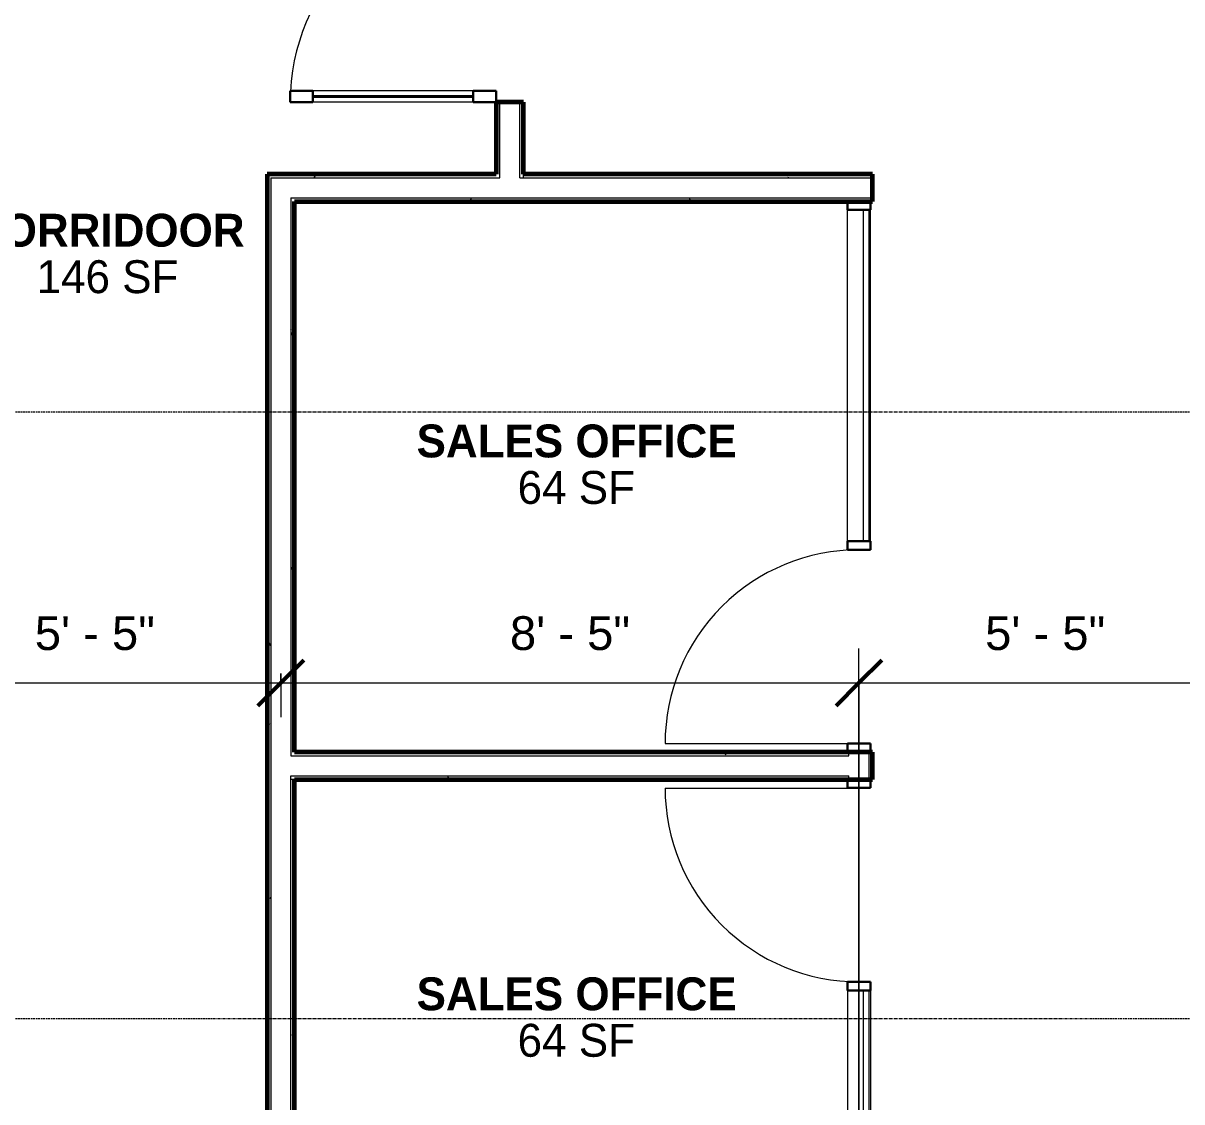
# Model space of a CAD drawing. Header units: inches. Extents: x 30 to 2293, y -1876 to -115.
# Drawn here: x 1138.4 to 1340.8, y -1025 to -836.6 of the extents above; entities that cross this region are included whole.
import ezdxf

# ---------------------------------------------------------------- set-up
doc = ezdxf.new("R2010")
doc.units = ezdxf.units.IN
doc.header["$MEASUREMENT"] = 0
doc.linetypes.add('Grid Line 1_2_', pattern=[0.875, 0.5, -0.125, 0.125, -0.125])
for name, color, linetype, lineweight in [('A-ANNO-DIMS', 211, 'Continuous', 9), ('A-ANNO-DIMS-64', 211, 'Continuous', 9), ('A-AREA-IDEN', 2, 'Continuous', 9), ('A-DOOR', 31, 'Continuous', 18), ('A-DOOR-GLAZ', 31, 'Continuous', 40), ('A-GLAZ-CURT', 52, 'Continuous', 9), ('A-GLAZ-CWMG', 51, 'Continuous', 9), ('A-WALL', 113, 'Continuous', 18), ('A-WALL-PATT', 111, 'Continuous', 60), ('I-WALL', 2, 'Continuous', 18), ('S-GRID', 1, 'Continuous', 9)]:
    doc.layers.add(name, color=color, linetype=linetype, lineweight=lineweight)
doc.styles.add('Arial', font='arial.ttf', dxfattribs={"height": 5.901198})
doc.styles.add('Century Gothic', font='GOTHIC.TTF', dxfattribs={"height": 5.748447})
doc.styles.add('Century Gothic_B', font='GOTHICB.TTF', dxfattribs={"height": 5.744479})
doc.dimstyles.new('Linear_-_3_32__Arial_1', dxfattribs={"dimscale": 12, "dimtxt": 6, "dimasz": 0.666667, "dimexe": 0.5, "dimexo": 0.333333, "dimgap": 0.333333, "dimtad": 1, "dimdec": 0, "dimzin": 1, "dimdsep": 46, "dimlunit": 4, "dimtxsty": 'Arial', "dimblk1": 'OBLIQUE', "dimblk2": 'OBLIQUE', "dimsah": 1, "dimcen": 0.09, "dimdle": 0.5, "dimazin": 0, "dimtfac": 1, "dimtdec": 4, "dimtix": 1, "dimtmove": 0, "dimatfit": 3, "dimfxl": 1, "dimtvp": 1, "dimfrac": 2, "dimtolj": 1, "dimtzin": 0, "dimarcsym": 2})
pattern_1 = [(0, (0, 0), (20.48, 5.12), [0.845, -14.515, 0.845, -14.515, -81.92]), (0, (0, 0), (20.48, 5.12), [-30.72, 0.845, -29.875, 0.845, -14.515, -35.84]), (0, (0, 0), (20.48, 5.12), [-76.8, 0.845, -9.395, 0.845, -24.755]), (120, (7.68, 2.56), (-14.67405, 15.1762), [0.845, -14.515, 0.845, -14.515, -81.92]), (120, (7.68, 2.56), (-14.67405, 15.1762), [-30.72, 0.845, -29.875, 0.845, -14.515, -35.84]), (120, (7.68, 2.56), (-14.67405, 15.1762), [-76.8, 0.845, -9.395, 0.845, -24.755]), (240, (10.24, 12.8), (-5.80595, -20.2962), [0.845, -14.515, 0.845, -14.515, -81.92]), (240, (10.24, 12.8), (-5.80595, -20.2962), [-30.72, 0.845, -29.875, 0.845, -14.515, -35.84]), (240, (10.24, 12.8), (-5.80595, -20.2962), [-76.8, 0.845, -9.395, 0.845, -24.755])]

# ---------------------------------------------------------------- blocks, each defined once
blk = doc.blocks.new('Open Source Metal Building_Exterior_rvt-1-Floor Plan - Office Annex')
at = {"layer": 'S-GRID', "linetype": 'Grid Line 1_2_'}
for p, q in [((62.02, -904.46), (2260.57, -904.46)), ((62.02, -1010.46), (2260.57, -1010.46))]:
    blk.add_line(p, q, dxfattribs=at)
blk = doc.blocks.new('Single-Glass 1 - 36_ x 84_-564716-Floor Plan - Office Annex')
at = {"layer": 'A-DOOR', "lineweight": 30}
for p, q in [((16, -2.375), (16, -6.375)), ((18, -2.375), (16, -2.375)), ((18, -2.375), (18, -6.375)), ((16, -6.375), (18, -6.375)), ((16, -34.375), (16, -38.375)), ((16, -34.375), (18, -34.375)), ((18, -34.375), (18, -38.375)), ((18, -38.375), (16, -38.375))]:
    blk.add_line(p, q, dxfattribs=at)
at = {"layer": 'A-DOOR', "lineweight": 9}
for p, q in [((16, -6.375), (16, -34.375)), ((18, -6.375), (18, -34.375))]:
    blk.add_line(p, q, dxfattribs=at)
blk.add_arc((18, -2.375), 36, 180, 270, dxfattribs=at)
at = {"layer": 'A-DOOR-GLAZ'}
blk.add_line((17, -34.375), (17, -6.375), dxfattribs=at)
blk = doc.blocks.new('System Panel - Glazed-700945-Floor Plan - Office Annex')
at = {"layer": 'A-GLAZ-CURT', "lineweight": 18}
for p, q in [((28.9375, 1.75), (-28.9375, 1.75)), ((-28.9375, 1.75), (-28.9375, 0.75)), ((-28.9375, 0.75), (28.9375, 0.75)), ((28.9375, 0.75), (28.9375, 1.75))]:
    blk.add_line(p, q, dxfattribs=at)
blk = doc.blocks.new('Rectangular Mullion - 2_5_ x 5_ rectangular-700935-Floor Plan - Office Annex')
at = {"layer": 'A-GLAZ-CWMG'}
for p, q in [((1282.4, -927.09), (1282.4, -869.21)), ((1286.4, -927.09), (1286.4, -869.21))]:
    blk.add_line(p, q, dxfattribs=at)
blk = doc.blocks.new('Rectangular Mullion - 2_5_ x 5_ rectangular-612077-Floor Plan - Office Annex')
at = {"layer": 'A-GLAZ-CWMG', "lineweight": 30}
for p, q in [((0, 2), (-1.5, 2)), ((-1.5, 2), (-1.5, -2)), ((0, -2), (0, 2)), ((-1.5, -2), (0, -2))]:
    blk.add_line(p, q, dxfattribs=at)
blk = doc.blocks.new('Door_Single_Storefront - one-700946-Floor Plan - Office Annex')
at = {"layer": 'A-DOOR'}
blk.add_line((-16.9375, 33.875), (-16.9375, 0), dxfattribs=at)
blk.add_arc((-16.9375, 0), 33.875, 360, 90, dxfattribs=at)
blk = doc.blocks.new('Rectangular Mullion - 2_5_ x 5_ rectangular-612075-Floor Plan - Office Annex')
at = {"layer": 'A-GLAZ-CWMG', "lineweight": 30}
for p, q in [((-0.75, 2), (0.75, 2)), ((-0.75, -2), (-0.75, 2)), ((0.75, 2), (0.75, -2)), ((0.75, -2), (-0.75, -2))]:
    blk.add_line(p, q, dxfattribs=at)
blk = doc.blocks.new('Rectangular Mullion - 2_5_ x 5_ rectangular-612079-Floor Plan - Office Annex')
at = {"layer": 'A-GLAZ-CWMG', "lineweight": 30}
for p, q in [((-1.5, 2), (0, 2)), ((-1.5, -2), (-1.5, 2)), ((0, 2), (0, -2)), ((0, -2), (-1.5, -2))]:
    blk.add_line(p, q, dxfattribs=at)
blk = doc.blocks.new('System Panel - Glazed-700966-Floor Plan - Office Annex')
at = {"layer": 'A-GLAZ-CURT', "lineweight": 18}
for p, q in [((28.9375, -0.75), (-28.9375, -0.75)), ((-28.9375, -0.75), (-28.9375, -1.75)), ((-28.9375, -1.75), (28.9375, -1.75)), ((28.9375, -1.75), (28.9375, -0.75))]:
    blk.add_line(p, q, dxfattribs=at)
blk = doc.blocks.new('Rectangular Mullion - 2_5_ x 5_ rectangular-700963-Floor Plan - Office Annex')
at = {"layer": 'A-GLAZ-CWMG'}
for p, q in [((1282.4, -1005.59), (1282.4, -1063.46)), ((1286.4, -1005.59), (1286.4, -1063.46))]:
    blk.add_line(p, q, dxfattribs=at)
blk = doc.blocks.new('Door_Single_Storefront - one-700967-Floor Plan - Office Annex')
at = {"layer": 'A-DOOR'}
blk.add_line((-16.9375, -33.875), (-16.9375, 0), dxfattribs=at)
blk.add_arc((-16.9375, 0), 33.875, 270, 0, dxfattribs=at)
blk = doc.blocks.new('Rectangular Mullion - 2_5_ x 5_ rectangular-612003-Floor Plan - Office Annex')
at = {"layer": 'A-GLAZ-CWMG', "lineweight": 30}
for p, q in [((-0.75, 2), (0.75, 2)), ((-0.75, -2), (-0.75, 2)), ((0.75, 2), (0.75, -2)), ((0.75, -2), (-0.75, -2))]:
    blk.add_line(p, q, dxfattribs=at)
blk = doc.blocks.new('Rectangular Mullion - 2_5_ x 5_ rectangular-612007-Floor Plan - Office Annex')
at = {"layer": 'A-GLAZ-CWMG', "lineweight": 30}
for p, q in [((-1.5, 2), (0, 2)), ((-1.5, -2), (-1.5, 2)), ((0, 2), (0, -2)), ((0, -2), (-1.5, -2))]:
    blk.add_line(p, q, dxfattribs=at)
blk = doc.blocks.new('DIMBLOCK49-Floor Plan - Office Annex')
at = {"layer": 'A-ANNO-DIMS-64', "lineweight": 50}
for p, q in [((1118.4, -951.85), (1122.4, -947.85)), ((1183.4, -951.85), (1187.4, -947.85)), ((1118.4, -951.85), (1114.4, -955.85)), ((1183.4, -951.85), (1179.4, -955.85))]:
    blk.add_line(p, q, dxfattribs=at)
at = {"layer": 'A-ANNO-DIMS-64'}
for p, q in [((1118.4, -950.2), (1118.4, -957.85)), ((1118.4, -951.85), (1118.4, -950.2)), ((1183.4, -950.2), (1183.4, -957.85)), ((1183.4, -951.85), (1183.4, -950.2)), ((1118.4, -951.85), (1183.4, -951.85))]:
    blk.add_line(p, q, dxfattribs=at)
at = {"layer": 'A-ANNO-DIMS-64', "color": 0, "insert": (1140.43, -940.2), "char_height": 5.901, "width": 25.1446, "attachment_point": 1, "line_spacing_factor": 0.938532, "style": 'Arial'}
blk.add_mtext('5\' - 5"', dxfattribs=at)
blk = doc.blocks.new('_Oblique')
at = {"color": 0, "linetype": 'ByBlock', "lineweight": -2}
blk.add_line((-0.5, -0.5), (0.5, 0.5), dxfattribs=at)
blk = doc.blocks.new('DIMBLOCK50-Floor Plan - Office Annex')
at = {"layer": 'A-ANNO-DIMS-64'}
for p, q in [((1284.4, -1172.84), (1284.4, -945.85)), ((1183.4, -950.2), (1183.4, -957.85)), ((1183.4, -951.85), (1183.4, -950.2)), ((1183.4, -951.85), (1284.4, -951.85)), ((1284.4, -951.85), (1284.4, -1172.84))]:
    blk.add_line(p, q, dxfattribs=at)
at = {"layer": 'A-ANNO-DIMS-64', "lineweight": 50}
for p, q in [((1183.4, -951.85), (1187.4, -947.85)), ((1284.4, -951.85), (1288.4, -947.85)), ((1183.4, -951.85), (1179.4, -955.85)), ((1284.4, -951.85), (1280.4, -955.85))]:
    blk.add_line(p, q, dxfattribs=at)
at = {"layer": 'A-ANNO-DIMS-64', "color": 0, "insert": (1223.43, -940.2), "char_height": 5.901, "width": 25.1446, "attachment_point": 1, "line_spacing_factor": 0.938532, "style": 'Arial'}
blk.add_mtext('8\' - 5"', dxfattribs=at)
blk = doc.blocks.new('DIMBLOCK51-Floor Plan - Office Annex')
at = {"layer": 'A-ANNO-DIMS-64'}
for p, q in [((1284.4, -1172.84), (1284.4, -945.85)), ((1349.4, -1172.84), (1349.4, -945.85)), ((1284.4, -951.85), (1349.4, -951.85)), ((1284.4, -951.85), (1284.4, -1172.84)), ((1349.4, -951.85), (1349.4, -1172.84))]:
    blk.add_line(p, q, dxfattribs=at)
at = {"layer": 'A-ANNO-DIMS-64', "lineweight": 50}
for p, q in [((1284.4, -951.85), (1288.4, -947.85)), ((1349.4, -951.85), (1353.4, -947.85)), ((1284.4, -951.85), (1280.4, -955.85)), ((1349.4, -951.85), (1345.4, -955.85))]:
    blk.add_line(p, q, dxfattribs=at)
at = {"layer": 'A-ANNO-DIMS-64', "color": 0, "insert": (1306.43, -940.2), "char_height": 5.901, "width": 25.1446, "attachment_point": 1, "line_spacing_factor": 0.938532, "style": 'Arial'}
blk.add_mtext('5\' - 5"', dxfattribs=at)

msp = doc.modelspace()

# ---------------------------------------------------------------- hatches: boundary and pattern name
at = {"layer": 'A-WALL-PATT', "lineweight": 9}
h = msp.add_hatch(dxfattribs=at)
h.set_pattern_fill('FP_1', color=256, style=0, pattern_type=2)
h.set_pattern_definition(pattern_1)
h.paths.add_polyline_path([(1221.03, -862.96), (1221.65, -862.96), (1221.65, -850.4), (1221.03, -850.4)], flags=0)
h.paths.add_polyline_path([(1221.65, -814.4), (1221.65, -800.04), (1221.03, -800.04), (1221.03, -814.4)], flags=0)
h = msp.add_hatch(dxfattribs=at)
h.set_pattern_fill('FP_1', color=256, style=0, pattern_type=2)
h.set_pattern_definition(pattern_1)
h.paths.add_polyline_path([(1286.78, -863.59), (1286.78, -862.96), (1225.78, -862.96), (1225.78, -863.59), (1233.44, -863.59)], flags=0)
h.paths.add_polyline_path([(1181.03, -863.59), (1221.65, -863.59), (1221.65, -862.96), (1181.03, -862.96)], flags=0)
h = msp.add_hatch(dxfattribs=at)
h.set_pattern_fill('FP_1', color=256, style=0, pattern_type=2)
h.set_pattern_definition(pattern_1)
h.paths.add_polyline_path([(1181.65, -1341.59), (1181.65, -1322.4), (1181.03, -1322.4), (1181.03, -1341.59)], flags=0)
h.paths.add_polyline_path([(1181.03, -1286.4), (1181.65, -1286.4), (1181.65, -863.59), (1181.03, -863.59), (1181.03, -1279.38)], flags=0)
h = msp.add_hatch(dxfattribs=at)
h.set_pattern_fill('FP_1', color=256, style=0, pattern_type=2)
h.set_pattern_definition(pattern_1)
h.paths.add_polyline_path([(1286.78, -867.71), (1286.78, -867.09), (1185.15, -867.09), (1185.15, -867.71), (1233.44, -867.71)], flags=0)
h = msp.add_hatch(dxfattribs=at)
h.set_pattern_fill('FP_1', color=256, style=0, pattern_type=2)
h.set_pattern_definition(pattern_1)
h.paths.add_polyline_path([(1185.15, -1340.96), (1185.78, -1340.96), (1185.78, -1322.4), (1185.15, -1322.4)], flags=0)
h.paths.add_polyline_path([(1185.15, -1286.4), (1185.78, -1286.4), (1185.78, -1277.71), (1185.15, -1277.71), (1185.15, -1279.38)], flags=0)
h.paths.add_polyline_path([(1185.78, -1273.59), (1185.78, -1176.84), (1185.15, -1176.84), (1185.15, -1273.59)], flags=0)
h.paths.add_polyline_path([(1185.15, -1172.71), (1185.78, -1172.71), (1185.78, -1069.71), (1185.15, -1069.71), (1185.15, -1079.37)], flags=0)
h.paths.add_polyline_path([(1185.78, -1065.59), (1185.78, -968.71), (1185.15, -968.71), (1185.15, -1065.59)], flags=0)
h.paths.add_polyline_path([(1185.15, -964.59), (1185.78, -964.59), (1185.78, -867.71), (1185.15, -867.71), (1185.15, -879.35)], flags=0)
h = msp.add_hatch(dxfattribs=at)
h.set_pattern_fill('FP_1', color=256, style=0, pattern_type=2)
h.set_pattern_definition(pattern_1)
h.paths.add_polyline_path([(1282.03, -964.59), (1282.03, -963.96), (1185.78, -963.96), (1185.78, -964.59)], flags=0)
h = msp.add_hatch(dxfattribs=at)
h.set_pattern_fill('FP_1', color=256, style=0, pattern_type=2)
h.set_pattern_definition(pattern_1)
h.paths.add_polyline_path([(1286.15, -1176.84), (1286.78, -1176.84), (1286.78, -1172.09), (1286.15, -1172.09)], flags=0)
h.paths.add_polyline_path([(1286.15, -1075.84), (1286.78, -1075.84), (1286.78, -1064.96), (1286.15, -1064.96)], flags=0)
h.paths.add_polyline_path([(1286.15, -968.71), (1286.78, -968.71), (1286.78, -963.96), (1286.15, -963.96)], flags=0)
h = msp.add_hatch(dxfattribs=at)
h.set_pattern_fill('FP_1', color=256, style=0, pattern_type=2)
h.set_pattern_definition(pattern_1)
h.paths.add_polyline_path([(1282.03, -968.71), (1282.03, -968.09), (1185.15, -968.09), (1185.15, -968.71), (1185.78, -968.71)], flags=0)

# ---------------------------------------------------------------- linework, layer by layer
at = {"layer": 'A-WALL'}
for p, q in [((1221.65, -863.59), (1221.65, -850.4)), ((1225.15, -863.59), (1225.15, -850.4)), ((1181.65, -863.59), (1221.65, -863.59)), ((1181.65, -863.59), (1181.65, -1286.4)), ((1225.15, -863.59), (1286.78, -863.59)), ((1225.78, -863.59), (1225.78, -862.96)), ((1185.15, -867.09), (1185.15, -964.59)), ((1185.15, -867.09), (1286.78, -867.09)), ((1185.15, -964.59), (1282.65, -964.59)), ((1282.65, -964.59), (1282.65, -963.96)), ((1286.15, -968.71), (1286.15, -963.96)), ((1185.15, -1065.59), (1185.15, -968.09)), ((1185.15, -968.09), (1282.65, -968.09)), ((1185.78, -968.71), (1185.15, -968.71)), ((1282.65, -968.71), (1282.65, -968.09))]:
    msp.add_line(p, q, dxfattribs=at)
at = {"layer": 'I-WALL', "lineweight": 60}
for p, q in [((1221.03, -850.4), (1221.03, -862.96)), ((1225.78, -850.4), (1221.03, -850.4)), ((1225.78, -862.96), (1225.78, -850.4)), ((1181.03, -862.96), (1181.03, -1286.4)), ((1221.03, -862.96), (1181.03, -862.96)), ((1286.78, -862.96), (1225.78, -862.96)), ((1286.78, -867.71), (1286.78, -862.96)), ((1185.78, -963.96), (1185.78, -867.71)), ((1185.78, -867.71), (1286.78, -867.71)), ((1286.78, -963.96), (1185.78, -963.96)), ((1286.78, -968.71), (1286.78, -963.96)), ((1185.78, -1064.96), (1185.78, -968.71)), ((1185.78, -968.71), (1286.78, -968.71))]:
    msp.add_line(p, q, dxfattribs=at)

# ---------------------------------------------------------------- block references
at = {"layer": 'A-DOOR'}
for name, p, rotation in [('Single-Glass 1 - 36_ x 84_-564716-Floor Plan - Office Annex', (1223.4, -832.4), 269.9999999999998), ('Door_Single_Storefront - one-700946-Floor Plan - Office Annex', (1284.4, -945.52), 89.99999999999993), ('Door_Single_Storefront - one-700967-Floor Plan - Office Annex', (1284.4, -987.15), 270.0000000000001)]:
    msp.add_blockref(name, p, dxfattribs=dict(at, rotation=rotation))
at = {"layer": 'A-GLAZ-CURT'}
for name, p, rotation in [('System Panel - Glazed-700945-Floor Plan - Office Annex', (1284.4, -898.15), 269.9999999999999), ('System Panel - Glazed-700966-Floor Plan - Office Annex', (1284.4, -1034.52), 90.00000000000007)]:
    msp.add_blockref(name, p, dxfattribs=dict(at, rotation=rotation))
at = {"layer": 'A-GLAZ-CWMG', "rotation": 89.99999999999993}
msp.add_blockref('Rectangular Mullion - 2_5_ x 5_ rectangular-612077-Floor Plan - Office Annex', (1284.4, -867.71), dxfattribs=at)
at = {"layer": 'A-GLAZ-CWMG'}
for name in ['Rectangular Mullion - 2_5_ x 5_ rectangular-700935-Floor Plan - Office Annex', 'Rectangular Mullion - 2_5_ x 5_ rectangular-700963-Floor Plan - Office Annex']:
    msp.add_blockref(name, (0, 0), dxfattribs=at)
at = {"layer": 'A-GLAZ-CWMG', "extrusion": (0, 0, -1)}
for name, p, rotation in [('Rectangular Mullion - 2_5_ x 5_ rectangular-612075-Floor Plan - Office Annex', (-1284.4, -927.84), 270.0000000000001), ('Rectangular Mullion - 2_5_ x 5_ rectangular-612079-Floor Plan - Office Annex', (-1284.4, -963.96), 270.0000000000001), ('Rectangular Mullion - 2_5_ x 5_ rectangular-612007-Floor Plan - Office Annex', (-1284.4, -968.71), 89.99999999999993), ('Rectangular Mullion - 2_5_ x 5_ rectangular-612003-Floor Plan - Office Annex', (-1284.4, -1004.84), 89.99999999999993)]:
    msp.add_blockref(name, p, dxfattribs=dict(at, rotation=rotation))

# ---------------------------------------------------------------- texts
at = {"layer": 'A-AREA-IDEN', "attachment_point": 2}
for s, insert, char_height, width, line_spacing_factor, style in [('CORRIDOOR', (1153.18, -869.88), 5.744, 57.672, 0.984796, 'Century Gothic_B'), ('146 SF', (1153.13, -878), 5.748, 27.648, 0.984117, 'Century Gothic'), ('SALES OFFICE', (1235.08, -906.7), 5.7445, 61.272, 0.984796, 'Century Gothic_B'), ('64 SF', (1235.02, -914.82), 5.748, 22.392, 0.984117, 'Century Gothic'), ('SALES OFFICE', (1235.08, -1003.3), 5.7445, 61.272, 0.984796, 'Century Gothic_B'), ('64 SF', (1235.02, -1011.42), 5.748, 22.392, 0.984117, 'Century Gothic')]:
    msp.add_mtext(s, dxfattribs=dict(at, insert=insert, char_height=char_height, width=width, line_spacing_factor=line_spacing_factor, style=style))

# ---------------------------------------------------------------- dimensions: what is measured, and where the dimension line sits
at = {"layer": 'A-ANNO-DIMS'}
for base, p1, p2, override, picture, middle in [((1183.4, -951.85), (1118.4, -946.2), (1183.4, -946.2), {"dimpost": '<>', "dimfxl": 65}, 'DIMBLOCK49-Floor Plan - Office Annex', (1150.9, -944.85)), ((1284.4, -951.85), (1183.4, -946.2), (1284.4, -1176.84), {"dimpost": '<>', "dimfxl": 251.784749}, 'DIMBLOCK50-Floor Plan - Office Annex', (1233.9, -944.84)), ((1349.4, -951.85), (1284.4, -1176.84), (1349.4, -1176.84), {"dimpost": '<>', "dimfxl": 65}, 'DIMBLOCK51-Floor Plan - Office Annex', (1316.9, -944.85))]:
    dim = msp.add_linear_dim(base=base, p1=p1, p2=p2, dimstyle='Linear_-_3_32__Arial_1', override=override, dxfattribs=at)
    dim.commit()
    dim.dimension.update_dxf_attribs({"geometry": picture, "text_midpoint": middle})

# ---------------------------------------------------------------- next in the draw order: block references
at = {"lineweight": 5}
msp.add_blockref('Open Source Metal Building_Exterior_rvt-1-Floor Plan - Office Annex', (0, 0), dxfattribs=at)

doc.saveas('drawing.dxf')
